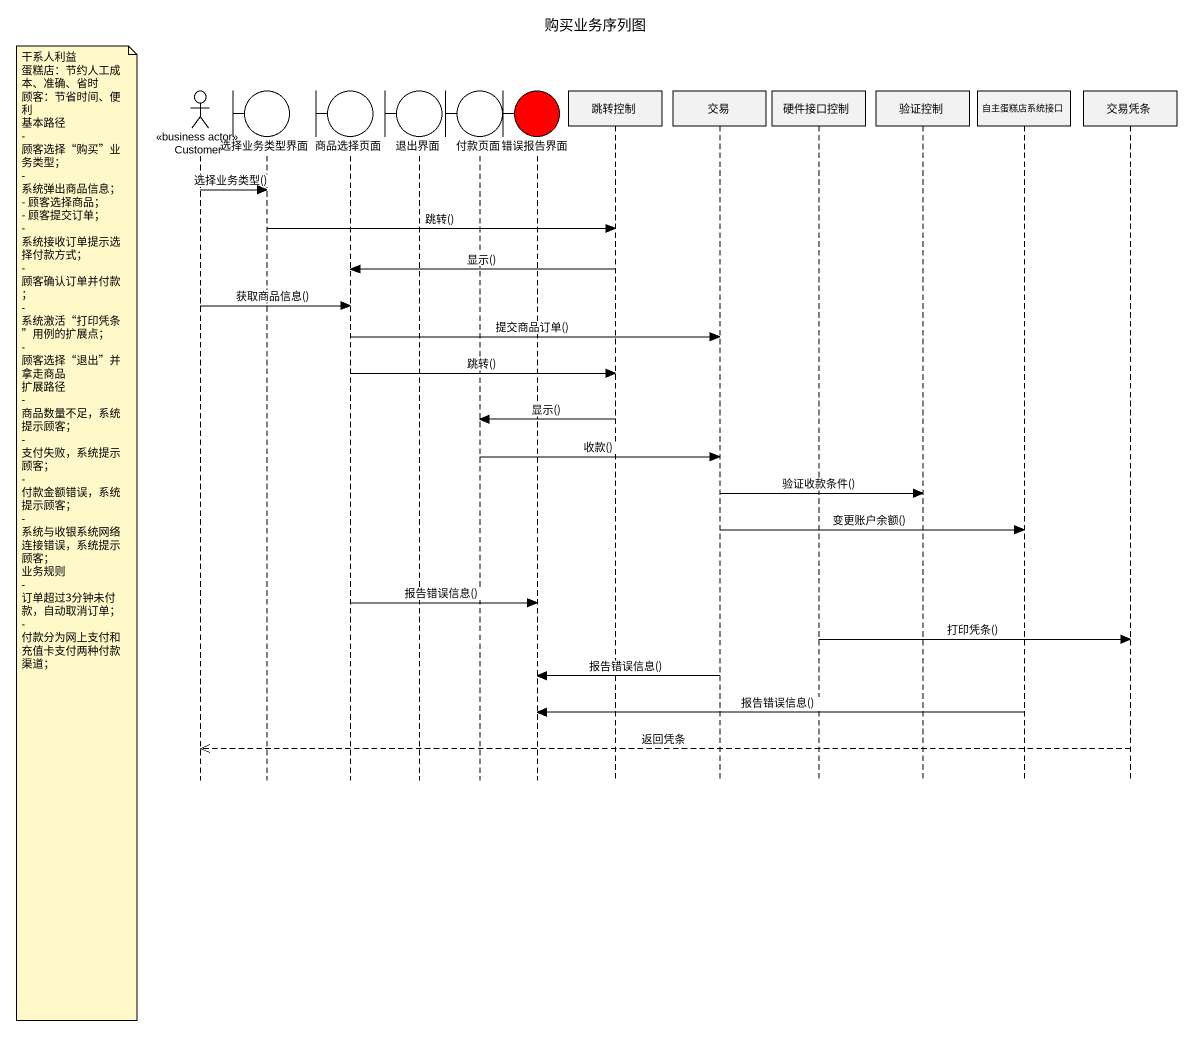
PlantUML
@startuml
title 购买业务序列图
hide footbox
actor Customer <<business actor>>
boundary 选择业务类型界面
boundary 商品选择页面
boundary 退出界面
boundary 付款页面
boundary 错误报告界面 #FF0000
participant 跳转控制
participant 交易
participant 硬件接口控制
participant 验证控制
participant 自主蛋糕店系统接口
participant 交易凭条

Customer -> 选择业务类型界面 : 选择业务类型()
选择业务类型界面 -> 跳转控制 : 跳转()
跳转控制 -> 商品选择页面 : 显示()
Customer -> 商品选择页面 : 获取商品信息()
商品选择页面 -> 交易 : 提交商品订单()
商品选择页面 -> 跳转控制 : 跳转()
跳转控制 -> 付款页面 : 显示()
付款页面 -> 交易 : 收款()
交易 -> 验证控制 : 验证收款条件()
交易 -> 自主蛋糕店系统接口 : 变更账户余额()
note left of Customer
  干系人利益
  蛋糕店：节约人工成本、准确、省时
  顾客：节省时间、便利
  基本路径
  - 顾客选择“购买”业务类型；
  - 系统弹出商品信息；
  - 顾客选择商品；
  - 顾客提交订单；
  - 系统接收订单提示选择付款方式；
  - 顾客确认订单并付款；
  - 系统激活“打印凭条”用例的扩展点；
  - 顾客选择“退出”并拿走商品
  扩展路径
  - 商品数量不足，系统提示顾客；
  - 支付失败，系统提示顾客；
  - 付款金额错误，系统提示顾客；
  - 系统与收银系统网络连接错误，系统提示顾客；
  业务规则
  - 订单超过3分钟未付款，自动取消订单；
  - 付款分为网上支付和充值卡支付两种付款渠道；
end note
商品选择页面 -> 错误报告界面 : 报告错误信息()
硬件接口控制 -> 交易凭条 : 打印凭条()
交易 -> 错误报告界面 : 报告错误信息()
自主蛋糕店系统接口 -> 错误报告界面 : 报告错误信息()
交易凭条 -->> Customer : 返回凭条
@enduml
